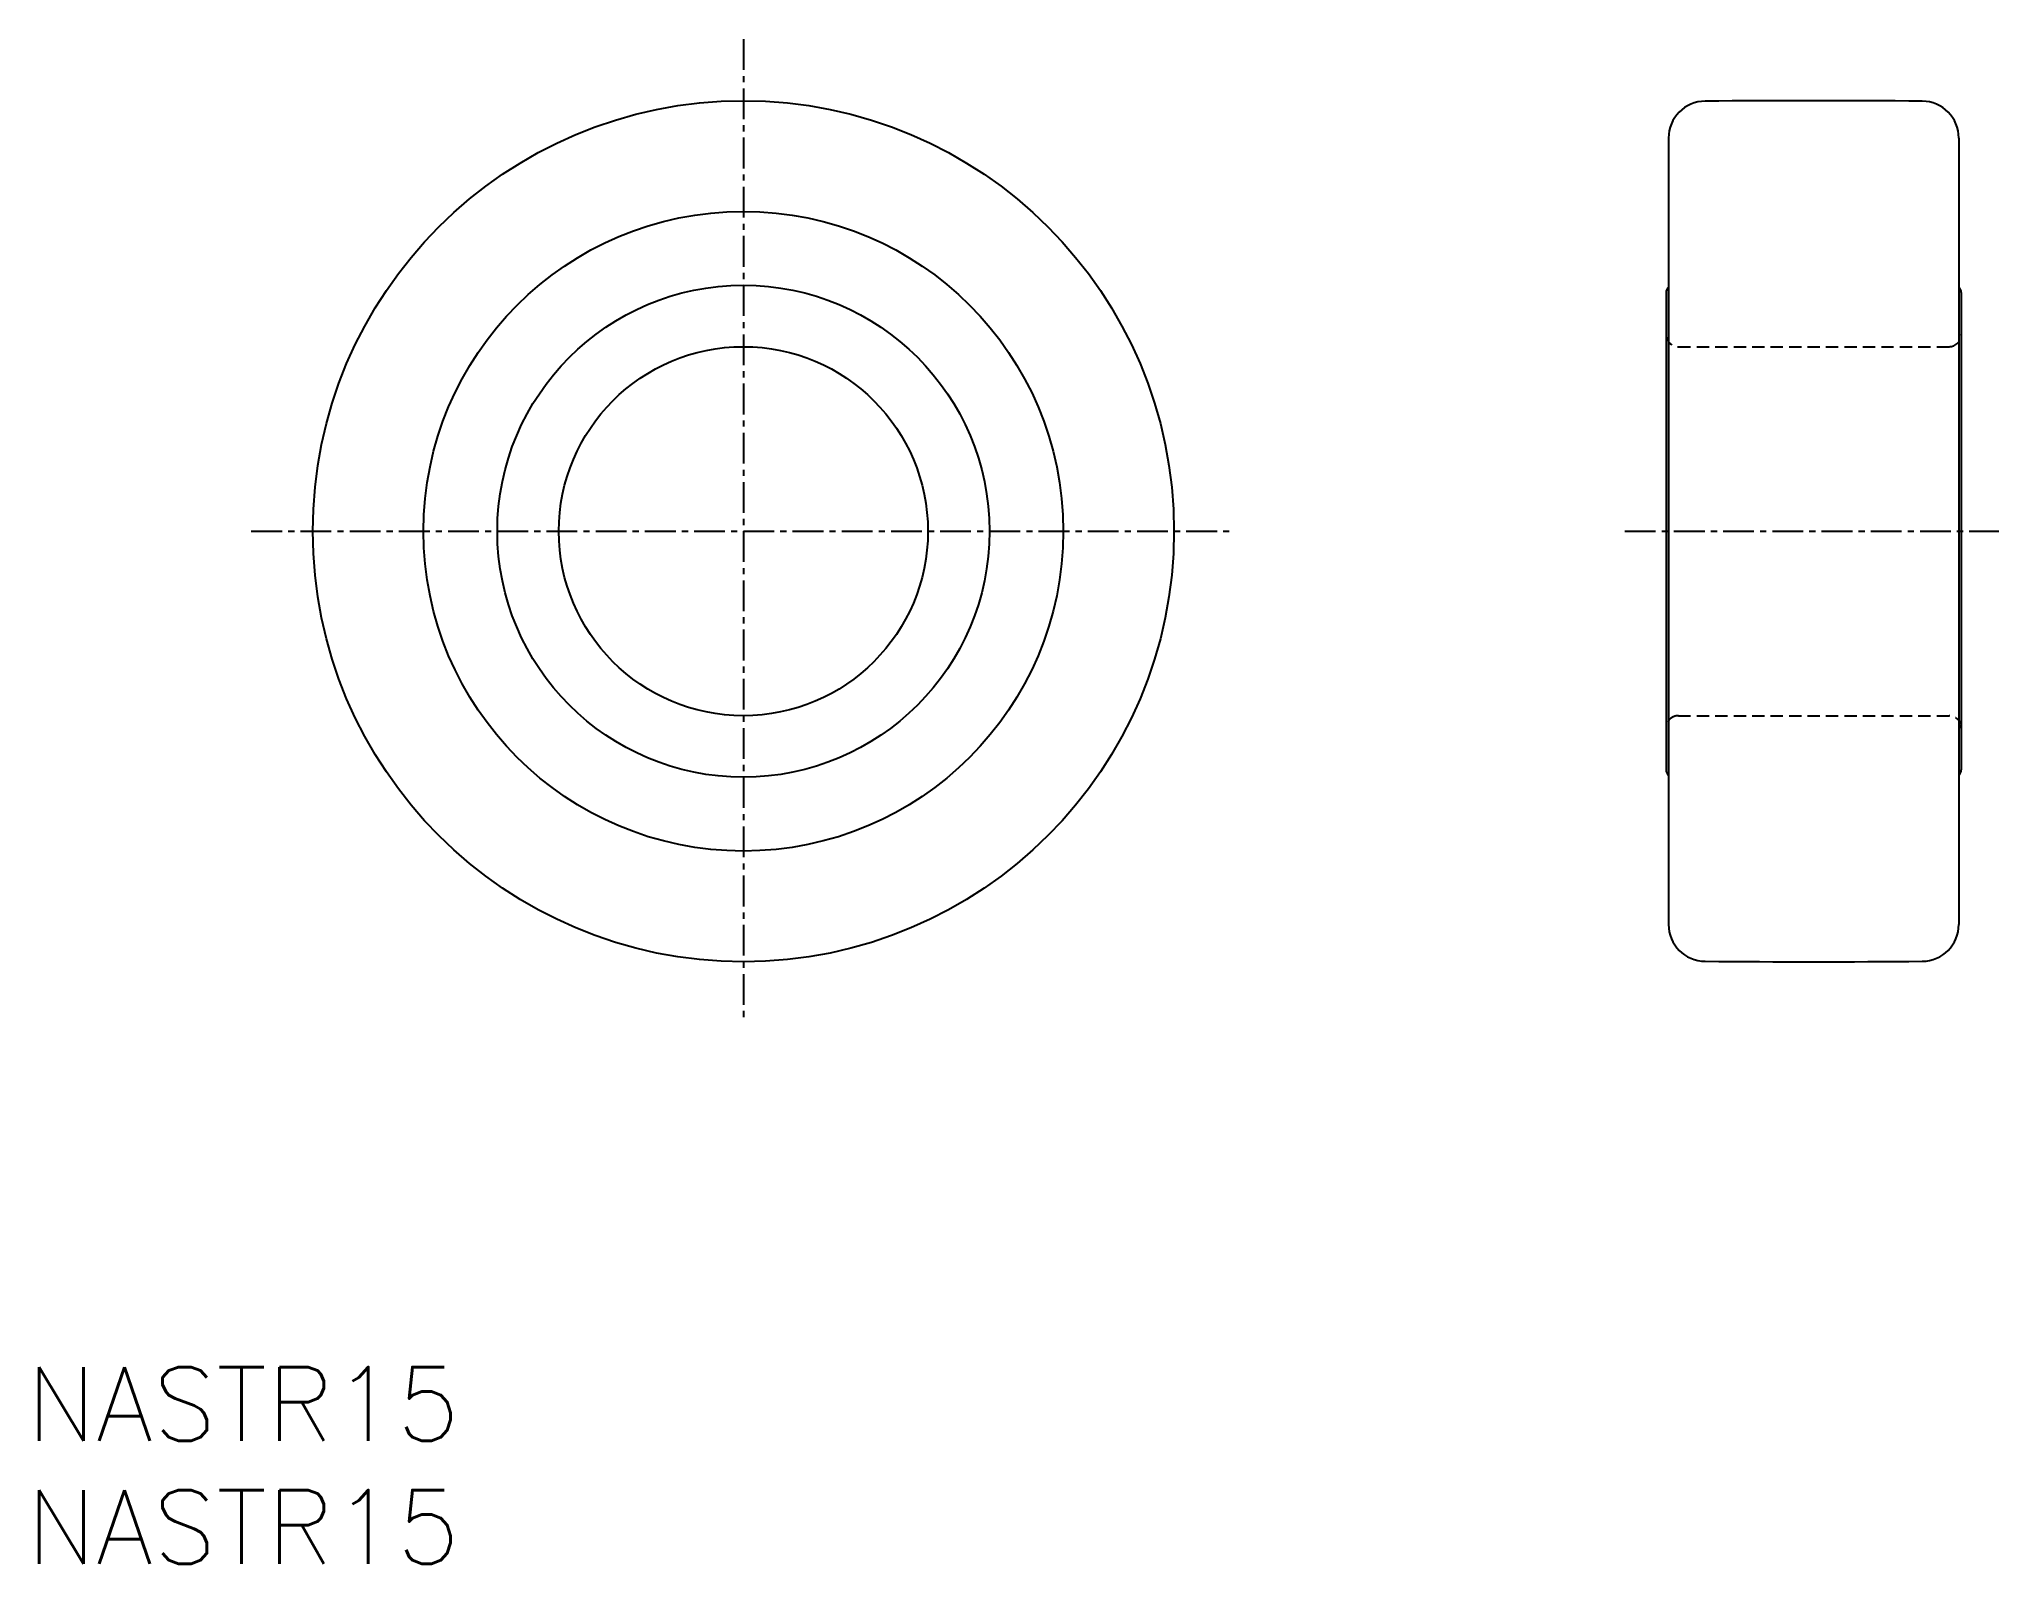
# Model space of a CAD drawing. Extents: x 45.3 to 124.9, y 37.3 to 99.3.
import ezdxf
from ezdxf.enums import TextEntityAlignment as Align

# ---------------------------------------------------------------- set-up
doc = ezdxf.new("R2010")
doc.units = 0
doc.linetypes.add('CENTER', pattern=[2, 1.25, -0.25, 0.25, -0.25])
doc.linetypes.add('DASHED', pattern=[0.75, 0.5, -0.25])
doc.layers.get('0').update_dxf_attribs({"linetype": 'CONTINUOUS'})
doc.layers.add('CENTER', color=1, linetype='CENTER')
doc.styles.get("Standard").update_dxf_attribs({"font": 'txt.shx', "bigfont": 'extfont.shx'})

msp = doc.modelspace()

# ---------------------------------------------------------------- linework, layer by layer
at = {"color": 7, "linetype": 'CONTINUOUS'}
for p, q in [((111.516, 95.247), (111.516, 63.286)), ((123.316, 95.247), (123.316, 63.286)), ((111.416, 88.967), (111.416, 69.567)), ((123.416, 88.967), (123.416, 69.567))]:
    msp.add_line(p, q, dxfattribs=at)
at = {"color": 3, "linetype": 'DASHED'}
for p, q in [((111.916, 86.767), (122.916, 86.767)), ((111.916, 71.767), (122.916, 71.767))]:
    msp.add_line(p, q, dxfattribs=at)
at = {"color": 7, "linetype": 'CONTINUOUS'}
for radius in [17.5, 13, 10, 7.5]:
    msp.add_circle((73.916, 79.267), radius, dxfattribs=at)
for centre, radius, start, end in [((113.016, 95.247), 1.5, 90.50572, 180.00001), ((117.416, -403.233), 500, 89.49427, 90.50572), ((121.816, 95.247), 1.5, 0, 89.49427), ((111.716, 88.967), 0.3, 131.80954, 179.99996), ((123.116, 88.967), 0.3, 0, 48.19046), ((111.716, 69.567), 0.3, 179.99996, 228.19045), ((123.116, 69.567), 0.3, 311.80954, 0), ((113.016, 63.286), 1.5, 180.00001, 269.49427), ((121.816, 63.286), 1.5, 270.50573, 0), ((117.416, 561.767), 500, 269.49428, 270.50573)]:
    msp.add_arc(centre, radius, start, end, dxfattribs=at)
at = {"color": 3, "linetype": 'DASHED'}
for centre, start, end in [((111.916, 87.267), 179.99999, 270), ((122.916, 87.267), 270, 0), ((111.916, 71.267), 90, 180.00001), ((122.916, 71.267), 0, 90)]:
    msp.add_arc(centre, 0.5, start, end, dxfattribs=at)
at = {"layer": 'CENTER', "color": 1, "linetype": 'CENTER'}
for p, q in [((73.916, 99.267), (73.916, 59.267)), ((53.916, 79.267), (93.916, 79.267)), ((109.739, 79.267), (124.94, 79.267))]:
    msp.add_line(p, q, dxfattribs=at)

# ---------------------------------------------------------------- texts
at = {"color": 7, "linetype": 'CONTINUOUS'}
for p in [(44.782, 43.795), (44.782, 38.795)]:
    msp.add_text('NASTR15', height=3, dxfattribs=at).set_placement(p, align=Align.MIDDLE_LEFT)

doc.saveas('drawing.dxf')
